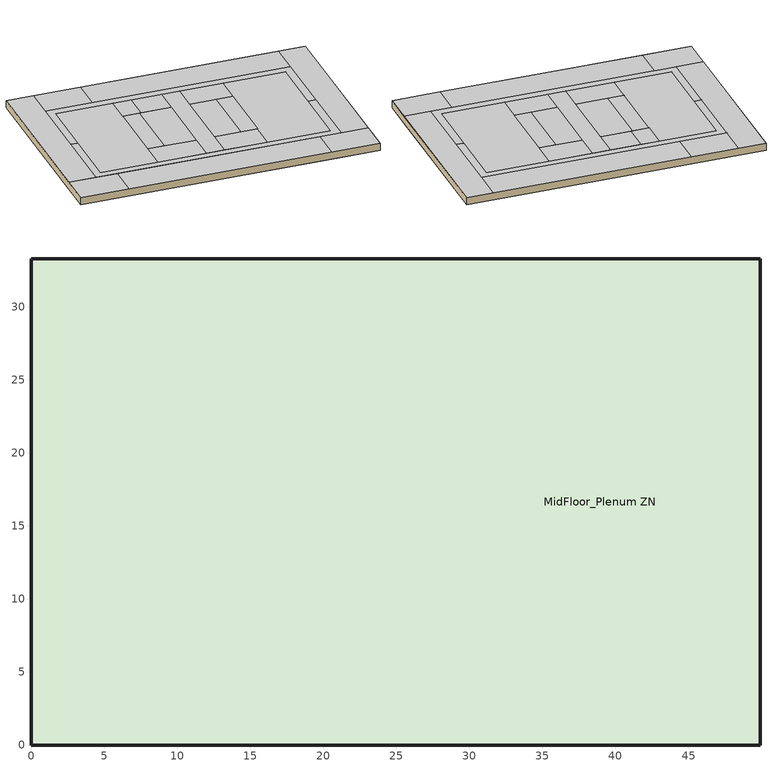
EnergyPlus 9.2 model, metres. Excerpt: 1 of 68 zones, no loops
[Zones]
MidFloor_Plenum ZN
 floor to OpenOffice_Mid_4 ZN (Typical Interior Floor): 41.84,5.34 41.84,0 8.07,0 8.07,5.34 z6.71
 floor to ActiveStorage_Mid_1 ZN (Typical Interior Floor): 23.43,11.04 23.43,6.56 15.35,6.56 15.35,11.04 z6.71
 floor to ConfRoom_Mid_2 ZN (Typical Interior Floor): 49.91,5.34 49.91,0 41.84,0 41.84,5.34 z6.71
 floor to EnclosedOffice_Mid_3 ZN (Typical Interior Floor): 12.39,33.27 12.39,27.93 4.5,27.93 4.5,33.27 z6.71
 floor to OpenOffice_Mid_3 ZN (Typical Interior Floor): 45.41,33.27 45.41,27.93 12.39,27.93 12.39,33.27 z6.71
 floor to ConfRoom_Mid_1 ZN (Typical Interior Floor): 8.07,5.34 8.07,0 0,0 0,5.34 z6.71
 floor to Stair_Mid_1 ZN (Typical Interior Floor): 18.1,22.23 18.1,11.04 15.35,11.04 15.35,22.23 z6.71
 floor to Corridor_Mid_2 ZN (Typical Interior Floor): 45.41,27.93 45.41,16.64 44.19,16.64 44.19,26.71 5.72,26.71 5.72,16.64 4.5,16.64 4.5,27.93 z6.71
 floor to Dining_Mid ZN (Typical Interior Floor): 23.43,26.71 23.43,22.23 18.31,22.23 18.31,26.71 z6.71
 floor to EnclosedOffice_Mid_2 ZN (Typical Interior Floor): 49.91,33.27 49.91,5.34 45.41,5.34 45.41,33.27 z6.71
 floor to OpenOffice_Mid_1 ZN (Typical Interior Floor): 15.35,26.71 15.35,6.56 5.72,6.56 5.72,26.71 z6.71
 floor to EnclosedOffice_Mid_1 ZN (Typical Interior Floor): 4.5,33.27 4.5,5.34 0,5.34 0,33.27 z6.71
 floor to ActiveStorage_Mid_4 ZN (Typical Interior Floor): 18.31,26.71 18.31,22.23 15.35,22.23 15.35,26.71 z6.71
 floor to Corridor_Mid_1 ZN (Typical Interior Floor): 45.41,16.64 45.41,5.34 4.5,5.34 4.5,16.64 5.72,16.64 5.72,6.56 44.19,6.56 44.19,16.64 z6.71
 floor to Restroom_Mid ZN (Typical Interior Floor): 23.43,22.23 23.43,11.04 18.1,11.04 18.1,22.23 z6.71
 floor to OpenOffice_Mid_2 ZN (Typical Interior Floor): 44.19,26.71 44.19,6.56 33.67,6.56 33.67,26.71 z6.71
 floor to ActiveStorage_Mid_3 ZN (Typical Interior Floor): 33.67,26.71 33.67,22.23 26.48,22.23 26.48,26.71 z6.71
 floor to Lobby_Mid ZN (Typical Interior Floor): 26.48,26.71 26.48,6.56 23.43,6.56 23.43,26.71 z6.71
 floor to Stair_Mid_2 ZN (Typical Interior Floor): 33.67,22.23 33.67,11.04 30.93,11.04 30.93,22.23 z6.71
 floor to ActiveStorage_Mid_2 ZN (Typical Interior Floor): 33.67,11.04 33.67,6.56 26.48,6.56 26.48,11.04 z6.71
 floor to Mechanical_Mid ZN (Typical Interior Floor): 30.93,22.23 30.93,11.04 26.48,11.04 26.48,22.23 z6.71
 wall outside (Typical Insulated Steel Framed Exterior Wall R-18.18): 49.91,33.27 0,33.27 0,0 49.91,0 49.91,33.27 z6.71:7.92
 ceiling to EnclosedOffice_Top_1 ZN (Typical Interior Ceiling): 4.5,5.34 4.5,33.27 0,33.27 0,5.34 z7.92
 ceiling to ConfRoom_Top_1 ZN (Typical Interior Ceiling): 8.07,0 8.07,5.34 0,5.34 0,0 z7.92
 ceiling to Corridor_Top_1 ZN (Typical Interior Ceiling): 45.41,5.34 45.41,16.64 44.19,16.64 44.19,6.56 5.72,6.56 5.72,16.64 4.5,16.64 4.5,5.34 z7.92
 ceiling to OpenOffice_Top_4 ZN (Typical Interior Ceiling): 41.84,0 41.84,5.34 8.07,5.34 8.07,0 z7.92
 ceiling to Corridor_Top_2 ZN (Typical Interior Ceiling): 45.41,16.64 45.41,27.93 4.5,27.93 4.5,16.64 5.72,16.64 5.72,26.71 44.19,26.71 44.19,16.64 z7.92
 ceiling to ActiveStorage_Top_4 ZN (Typical Interior Ceiling): 18.31,22.23 18.31,26.71 15.35,26.71 15.35,22.23 z7.92
 ceiling to Dining_Top ZN (Typical Interior Ceiling): 23.43,22.23 23.43,26.71 18.31,26.71 18.31,22.23 z7.92
 ceiling to ActiveStorage_Top_3 ZN (Typical Interior Ceiling): 33.67,22.23 33.67,26.71 26.48,26.71 26.48,22.23 z7.92
 ceiling to Stair_Top_2 ZN (Typical Interior Ceiling): 33.67,11.04 33.67,22.23 30.93,22.23 30.93,11.04 z7.92
 ceiling to EnclosedOffice_Top_3 ZN (Typical Interior Ceiling): 12.39,27.93 12.39,33.27 4.5,33.27 4.5,27.93 z7.92
 ceiling to OpenOffice_Top_1 ZN (Typical Interior Ceiling): 15.35,6.56 15.35,26.71 5.72,26.71 5.72,6.56 z7.92
 ceiling to OpenOffice_Top_3 ZN (Typical Interior Ceiling): 45.41,27.93 45.41,33.27 12.39,33.27 12.39,27.93 z7.92
 ceiling to Stair_Top_1 ZN (Typical Interior Ceiling): 18.1,11.04 18.1,22.23 15.35,22.23 15.35,11.04 z7.92
 ceiling to Restroom_Top ZN (Typical Interior Ceiling): 23.43,11.04 23.43,22.23 18.1,22.23 18.1,11.04 z7.92
 ceiling to OpenOffice_Top_2 ZN (Typical Interior Ceiling): 44.19,6.56 44.19,26.71 33.67,26.71 33.67,6.56 z7.92
 ceiling to ActiveStorage_Top_1 ZN (Typical Interior Ceiling): 23.43,6.56 23.43,11.04 15.35,11.04 15.35,6.56 z7.92
 ceiling to ActiveStorage_Top_2 ZN (Typical Interior Ceiling): 33.67,6.56 33.67,11.04 26.48,11.04 26.48,6.56 z7.92
 ceiling to Mechanical_Top ZN (Typical Interior Ceiling): 30.93,11.04 30.93,22.23 26.48,22.23 26.48,11.04 z7.92
 ceiling to EnclosedOffice_Top_2 ZN (Typical Interior Ceiling): 49.91,5.34 49.91,33.27 45.41,33.27 45.41,5.34 z7.92
 ceiling to Lobby_Top ZN (Typical Interior Ceiling): 26.48,6.56 26.48,26.71 23.43,26.71 23.43,6.56 z7.92
 ceiling to ConfRoom_Top_2 ZN (Typical Interior Ceiling): 49.91,0 49.91,5.34 41.84,5.34 41.84,0 z7.92
[Building]
-MediumOfficeDetailed-ASHRAE 169-2006-5A created: 2020-01-27 09:25:39 -0800: Terrain=City
[Site:Location]
Chicago Ohare Intl Ap_IL_USA: Latitude {deg}=41.98; Longitude {deg}=-87.92; Time Zone {hr}=-6; Elevation {m}=201
[Site:GroundTemperature:BuildingSurface]
19.527, 19.502, 19.536, 19.598, 20.002, 21.64, 22.225, 22.375, 21.449, 20.121, 19.802, 19.633
[Site:WaterMainsTemperature]
Calculation Method=Correlation; Annual Average Outdoor Air Temperature {C}=9.925; Maximum Difference In Monthly Average Outdoor Air Temperatures {deltaC}=28.7
[SizingPeriod:DesignDay] Day of Month=21; Dry-Bulb Temperature Range Modifier Type=DefaultMultipliers; Humidity Condition Type=Wetbulb; Barometric Pressure {Pa}=98934; Rain Indicator=No; Snow Indicator=No; Daylight Saving Time Indicator=No
Name | Month | Day Type | Maximum Dry-Bulb Temperature {C} | Daily Dry-Bulb Temperature Range {deltaC} | Wetbulb or DewPoint at Maximum Dry-Bulb {C} | Wind Speed {m/s} | Wind Direction {deg} | Solar Model Indicator | ASHRAE Clear Sky Optical Depth for Beam Irradiance (taub) | ASHRAE Clear Sky Optical Depth for Diffuse Irradiance (taud) | Sky Clearness
Chicago Ohare Intl Ap Ann Clg .4% Condns DB=>MWB | 7 | SummerDesignDay | 33.3 | 10.5 | 23.7 | 5.2 | 230 | ASHRAETau | 0.455 | 2.05
Chicago Ohare Intl Ap Ann Htg 99.6% Condns DB | 1 | WinterDesignDay | -20 | 0 | -20 | 4.9 | 270 | ASHRAEClearSky |  |  | 0
[Material] Thermal Absorptance=0.9; Solar Absorptance=0.7; Visible Absorptance=0.7
Name | Roughness | Thickness {m} | Conductivity {W/m-K} | Density {kg/m3} | Specific Heat {J/kg-K}
100mm Normalweight concrete floor | MediumSmooth | 0.1016 | 2.31 | 2322 | 832
25mm Stucco | Smooth | 0.0254 | 0.72 | 1856 | 840
5/8 in. Gypsum Board | MediumSmooth | 0.0159 | 0.16 | 800 | 1090
Std Wood 6inch | MediumSmooth | 0.15 | 0.12 | 540 | 1210
[Material:NoMass] Thermal Absorptance=0.9; Solar Absorptance=0.7
Name | Roughness | Thermal Resistance {m2-K/W} | Visible Absorptance
CP02 CARPET PAD | VeryRough | 0.21648 | 0.8
Typical Insulation R-16.0 | Smooth | 2.81828 | 0.7
[Construction]
InteriorFurnishings: Std Wood 6inch
Typical Insulated Steel Framed Exterior Wall R-18.18: 25mm Stucco, 5/8 in. Gypsum Board, Typical Insulation R-16.0, 5/8 in. Gypsum Board
Typical Interior Ceiling: CP02 CARPET PAD, 100mm Normalweight concrete floor
Typical Interior Floor: 100mm Normalweight concrete floor, CP02 CARPET PAD
[Zone]
MidFloor_Plenum ZN: Part of Total Floor Area=No
[InternalMass]
MidFloor_Plenum Mass: Construction=InteriorFurnishings; Zone or ZoneList=MidFloor_Plenum ZN; Surface Area {m2}=3321.48
[ZoneInfiltration:DesignFlowRate]
MidFloor_Plenum Infiltration: Zone or ZoneList=MidFloor_Plenum ZN; Schedule=Always On Discrete; Design Flow Rate Calculation Method=Flow/ExteriorArea; Flow per Exterior Surface Area {m3/s-m2}=0.000569573; Constant Term Coefficient=0; Temperature Term Coefficient=0; Velocity Term Coefficient=0.224; Velocity Squared Term Coefficient=0
[AirLoopHVAC:ReturnPlenum]
Air Loop HVAC Return Plenum 2: Zone=MidFloor_Plenum ZN
[Exterior:Lights] Control Option=AstronomicalClock
Name | Schedule | Design Level {W}
NonDimming Exterior Lights Def | OfficeMedium Exterior_lighting_schedule_a | 623.03
Occ Sensing Exterior Lights Def | OfficeMedium Exterior_lighting_schedule_b | 7476.45
[Schedule:Day:Interval]
OfficeMedium Exterior_lighting_schedule_a Default; OfficeMedium Exterior_lighting_schedule_a Summer Design Day; OfficeMedium Exterior_lighting_schedule_a Winter Design Day: No, 06:00, 0, 24:00, 1
OfficeMedium Exterior_lighting_schedule_b Default; OfficeMedium Exterior_lighting_schedule_b Summer Design Day; OfficeMedium Exterior_lighting_schedule_b Winter Design Day: No, 06:00, 0.7, 24:00, 1
[Schedule:Week:Daily]
OfficeMedium Exterior_lighting_schedule_a Week Rule - Jan1-Dec31: OfficeMedium Exterior_lighting_schedule_a Default, OfficeMedium Exterior_lighting_schedule_a Default, OfficeMedium Exterior_lighting_schedule_a Default, OfficeMedium Exterior_lighting_schedule_a Default, OfficeMedium Exterior_lighting_schedule_a Default, OfficeMedium Exterior_lighting_schedule_a Default, OfficeMedium Exterior_lighting_schedule_a Default, OfficeMedium Exterior_lighting_schedule_a Default, OfficeMedium Exterior_lighting_schedule_a Summer Design Day, OfficeMedium Exterior_lighting_schedule_a Winter Design Day, OfficeMedium Exterior_lighting_schedule_a Default, OfficeMedium Exterior_lighting_schedule_a Default
OfficeMedium Exterior_lighting_schedule_b Week Rule - Jan1-Dec31: OfficeMedium Exterior_lighting_schedule_b Default, OfficeMedium Exterior_lighting_schedule_b Default, OfficeMedium Exterior_lighting_schedule_b Default, OfficeMedium Exterior_lighting_schedule_b Default, OfficeMedium Exterior_lighting_schedule_b Default, OfficeMedium Exterior_lighting_schedule_b Default, OfficeMedium Exterior_lighting_schedule_b Default, OfficeMedium Exterior_lighting_schedule_b Default, OfficeMedium Exterior_lighting_schedule_b Summer Design Day, OfficeMedium Exterior_lighting_schedule_b Winter Design Day, OfficeMedium Exterior_lighting_schedule_b Default, OfficeMedium Exterior_lighting_schedule_b Default
[Schedule:Year]
OfficeMedium Exterior_lighting_schedule_a: OfficeMedium Exterior_lighting_schedule_a Week Rule - Jan1-Dec31, 1, 1, 12, 31
OfficeMedium Exterior_lighting_schedule_b: OfficeMedium Exterior_lighting_schedule_b Week Rule - Jan1-Dec31, 1, 1, 12, 31
[Schedule:Constant]
Always On Discrete: Hourly Value=1
